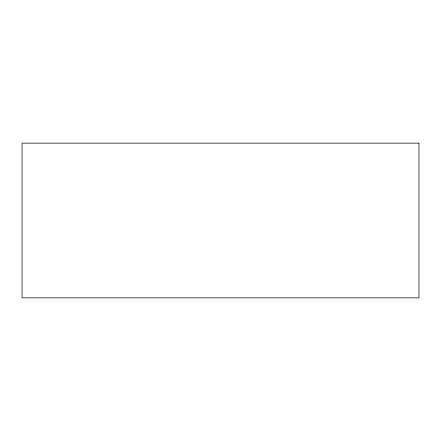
<?xml version="1.0" encoding="UTF-8"?>
<svg xmlns="http://www.w3.org/2000/svg" width="441" height="441" viewBox="0 0 441 441"><rect width="100%" height="100%" fill="white"/><g stroke="black" fill="none" stroke-linecap="round" stroke-linejoin="round"><path stroke-width="0.66" d="M418.95 143.143L22.05 143.143L22.05 297.857L418.95 297.857L418.95 143.143"/></g></svg>
